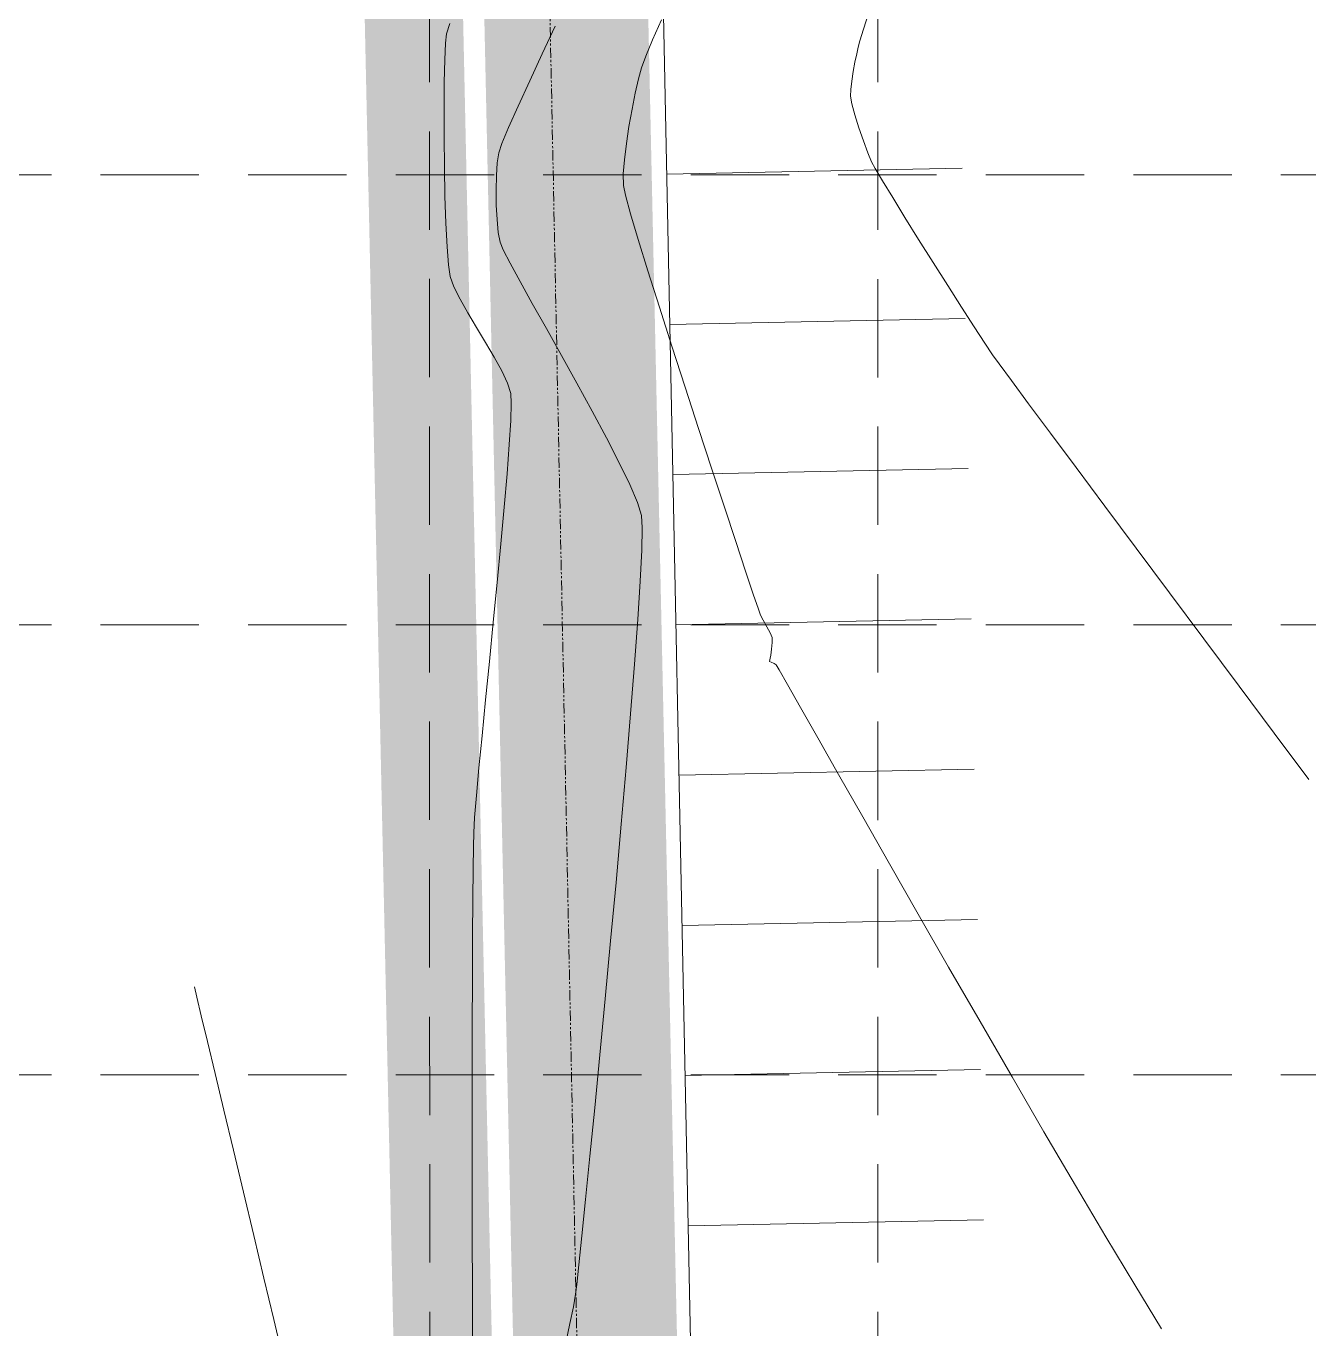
# Model space of a CAD drawing. Extents: x 2140663 to 2528301, y 336313 to 7007653.
# Drawn here: x 2527314.4 to 2527392.7, y 7006703 to 7006782.4 of the extents above; entities that cross this region are included whole.
import ezdxf

# ---------------------------------------------------------------- set-up
doc = ezdxf.new("R2010")
doc.units = 0
doc.header["$MEASUREMENT"] = 0
doc.linetypes.add('HIDDEN', pattern=[0.375, 0.25, -0.125])
doc.linetypes.add('PHANTOM2', pattern=[1.25, 0.625, -0.125, 0.125, -0.125, 0.125, -0.125])
for name, color, linetype in [('1 EXISTING CONTOURS', 43, 'Continuous'), ('1 SILT FENCE', 200, 'Continuous'), ('GRID', 254, 'HIDDEN'), ('LIMITS OF DISTURBANCE', 1, 'HIDDEN'), ('xdrc002ar$0$xdrc002ar$0$C-PKNG-FACE-N', 1, 'Continuous'), ('xdrc002ar$0$xdrc002ar$0$C-PKNG-STRP-N', 6, 'Continuous'), ('xdrc002pt$0$v-prop-line', 3, 'PHANTOM2')]:
    doc.layers.add(name, color=color, linetype=linetype)

msp = doc.modelspace()

# ---------------------------------------------------------------- linework, layer by layer
at = {"layer": '1 EXISTING CONTOURS', "color": 43, "lineweight": 0, "extrusion": (0.9142723700171027, -0.4051000289105272, 0), "elevation": -527758.7642429136}
msp.add_lwpolyline([(7429938.777622695, 601), (7429937.451384982, 601)], dxfattribs=at)
at = {"layer": '1 EXISTING CONTOURS', "color": 43, "lineweight": 0}
for points, elevation in [([(2527365.782769019, 7006783.212113236), (2527365.481914156, 7006782.249396254)], 602), ([(2527339.988122669, 7006781.399391362), (2527339.943479921, 7006780.385922548)], 599), ([(2527365.263985374, 7006781.541396988), (2527365.157624621, 7006781.15876055)], 602), ([(2527339.943479921, 7006780.385922548), (2527339.914016781, 7006779.029815211)], 599), ([(2527352.198652538, 7006780.605787971), (2527351.946276559, 7006779.90634665)], 601), ([(2527364.857628125, 7006779.666126747), (2527364.764409859, 7006779.093454322)], 602), ([(2527364.705166781, 7006778.578096584), (2527364.698249834, 7006778.176980691)], 602), ([(2527364.698249834, 7006778.176980691), (2527364.783431146, 7006777.712752481)], 602), ([(2527351.179062334, 7006776.330598375), (2527351.018348617, 7006775.284766113)], 601), ([(2527365.209913322, 7006776.244410983), (2527365.482687705, 7006775.437210148)], 602), ([(2527365.482687705, 7006775.437210148), (2527365.74946663, 7006774.712597556)], 602), ([(2527343.147533697, 7006774.113736783), (2527343.0951064, 7006773.331061228)], 600), ([(2527343.232725914, 7006774.721961852), (2527343.147533697, 7006774.113736783)], 600), ([(2527365.975986856, 7006774.169029435), (2527366.204283535, 7006773.751592861)], 602), ([(2527343.0951064, 7006773.331061228), (2527343.075199212, 7006772.444095434)], 600), ([(2527366.204283535, 7006773.751592861), (2527366.648244101, 7006773.002415914)], 602), ([(2527343.075199212, 7006772.444095434), (2527343.087567322, 7006771.522999643)], 600), ([(2527366.648244101, 7006773.002415914), (2527367.265515828, 7006771.988553335)], 602), ([(2527339.955946541, 7006772.067455), (2527340.008371118, 7006770.414495834)], 599), ([(2527343.087567322, 7006771.522999643), (2527343.131965919, 7006770.637934099)], 600), ([(2527351.277810347, 7006771.001522647), (2527351.744773368, 7006769.433389565)], 601), ([(2527343.131965919, 7006770.637934099), (2527343.208150193, 7006769.859059047)], 600), ([(2527343.508827137, 7006768.795127341), (2527343.9279114, 7006767.979213097)], 600), ([(2527340.166346019, 7006767.874693604), (2527340.272694965, 7006767.176695982)], 599), ([(2527369.733670723, 7006768.029399242), (2527370.620659842, 7006766.627341568)], 602), ([(2527340.272694965, 7006767.176695982), (2527340.500191929, 7006766.542548448)], 599), ([(2527370.620659842, 7006766.627341568), (2527371.469196496, 7006765.295871978)], 602), ([(2527353.033788534, 7006765.306794194), (2527353.79907565, 7006762.91479206)], 601), ([(2527341.345540472, 7006764.947201673), (2527341.879133984, 7006764.054927246)], 599), ([(2527342.430501613, 7006763.145535334), (2527342.957514324, 7006762.253488344)], 599), ([(2527353.79907565, 7006762.91479206), (2527354.6070391, 7006760.41462706)], 601), ([(2527372.881501509, 7006763.112916018), (2527373.360564417, 7006762.395539134)], 602), ([(2527347.059659266, 7006762.35786983), (2527348.004970488, 7006760.659957993)], 600), ([(2527348.004970488, 7006760.659957993), (2527348.934640032, 7006758.963753966)], 600), ([(2527354.6070391, 7006760.41462706), (2527355.429296371, 7006757.889529274)], 601), ([(2527344.002473922, 7006759.434317529), (2527343.96843889, 7006758.378039803)], 599), ([(2527348.934640032, 7006758.963753966), (2527349.808372209, 7006757.328626864)], 600), ([(2527376.888209555, 7006757.608095351), (2527378.449029624, 7006755.512052599)], 602), ([(2527343.878106656, 7006756.92505504), (2527343.740556347, 7006755.143210488)], 599), ([(2527351.226841706, 7006754.479079871), (2527351.690987645, 7006753.383398204)], 600), ([(2527351.690987645, 7006753.383398204), (2527351.938013459, 7006752.586269901)], 600), ([(2527358.293613358, 7006749.204411784), (2527358.761602007, 7006747.803101209)], 601), ([(2527351.718184064, 7006746.25544179), (2527351.520105689, 7006743.530368297)], 600), ([(2527359.358548497, 7006746.199272876), (2527359.582133719, 7006745.807687181)], 601), ([(2527342.899756976, 7006746.084179389), (2527342.662303248, 7006743.675744639)], 599), ([(2527359.904894297, 7006745.14649883), (2527359.91107032, 7006744.845109201)], 601), ([(2527386.250727308, 7006745.061005612), (2527388.397886457, 7006742.186500077)], 602), ([(2527359.770600106, 7006743.789970963), (2527359.753142968, 7006743.688360449)], 601), ([(2527359.825154678, 7006744.069025814), (2527359.799389489, 7006743.898021143)], 601), ([(2527359.753142968, 7006743.688360449), (2527359.84887079, 7006743.641292539)], 601), ([(2527360.029340369, 7006743.564054825), (2527360.165999088, 7006743.487408079)], 601), ([(2527360.347737147, 7006743.172558002), (2527360.850982766, 7006742.286288555)], 601), ([(2527360.850982766, 7006742.286288555), (2527361.643598432, 7006740.88769335)], 601), ([(2527388.397886457, 7006742.186500077), (2527390.546591647, 7006739.309287108)], 602), ([(2527351.280384907, 7006740.491800589), (2527351.006824721, 7006737.211464849)], 600), ([(2527342.218245035, 7006739.161393507), (2527342.029798811, 7006737.191171626)], 599), ([(2527362.693446632, 7006739.035865998), (2527363.968389855, 7006736.789900105)], 601), ([(2527341.875846681, 7006735.502715198), (2527341.765467775, 7006734.163871476)], 599), ([(2527341.765467775, 7006734.163871476), (2527341.707741222, 7006733.242487708)], 599), ([(2527341.686614059, 7006732.405872651), (2527341.668069251, 7006731.030008709)], 599), ([(2527341.668069251, 7006731.030008709), (2527341.652160246, 7006729.181567093)], 599), ([(2527341.652160246, 7006729.181567093), (2527341.638940492, 7006726.927219019)], 599), ([(2527368.822414516, 7006728.278107283), (2527370.676362691, 7006725.046523325)], 601), ([(2527341.638940492, 7006726.927219019), (2527341.628463436, 7006724.333635702)], 599), ([(2527350.061137756, 7006726.637111287), (2527349.730249973, 7006723.106965269)], 600), ([(2527370.676362691, 7006725.046523325), (2527372.594718322, 7006721.716268874)], 601), ([(2527349.730249973, 7006723.106965269), (2527349.404537796, 7006719.693682143)], 600), ([(2527372.594718322, 7006721.716268874), (2527374.545343895, 7006718.346437539)], 601), ([(2527341.615951206, 7006718.395448195), (2527341.614022926, 7006715.184186431)], 599), ([(2527341.614022926, 7006715.184186431), (2527341.615051134, 7006711.900374283)], 599), ([(2527327.660238565, 7006711.307281261), (2527327.045543915, 7006713.882646219)], 599), ([(2527341.619089277, 7006708.610682962), (2527341.626190802, 7006705.381783682)], 599), ([(2527348.30950519, 7006708.643702253), (2527348.126716075, 7006706.890626359)], 600), ([(2527348.126716075, 7006706.890626359), (2527347.995920578, 7006705.684770464)], 600), ([(2527329.513751777, 7006703.551575808), (2527328.912656242, 7006706.064601236)], 599), ([(2527341.626190802, 7006705.381783682), (2527341.636409156, 7006702.280347658)], 599)]:
    msp.add_lwpolyline(points, dxfattribs=dict(at, elevation=elevation))
at = {"layer": '1 EXISTING CONTOURS', "color": 43, "lineweight": 0, "extrusion": (0.9947279992673214, -0.1025485615385818, 0), "elevation": 1795480.496330684}
msp.add_lwpolyline([(7229017.302483463, 599.0000000000003), (7229016.723020969, 599.0000000000003)], dxfattribs=at)
at = {"layer": '1 EXISTING CONTOURS', "color": 43, "lineweight": 0, "extrusion": (0.9473423081123348, -0.3202226588803392, 0), "elevation": 150525.7995415241}
msp.add_lwpolyline([(7447133.226065041, 599), (7447132.559313115, 599)], dxfattribs=at)
at = {"layer": '1 EXISTING CONTOURS', "color": 43, "lineweight": 0, "extrusion": (0.9064145774871183, -0.4223891732973857, 0), "elevation": -668765.1750608413}
msp.add_lwpolyline([(7418573.625181495, 600), (7418571.763910083, 600)], dxfattribs=at)
at = {"layer": '1 EXISTING CONTOURS', "color": 43, "lineweight": 0, "extrusion": (0.9557475654354891, -0.2941880200894242, 0), "elevation": 354212.00915754}
msp.add_lwpolyline([(7440235.723563748, 602), (7440234.982783137, 602)], dxfattribs=at)
at = {"layer": '1 EXISTING CONTOURS', "color": 43, "lineweight": 0, "extrusion": (0.922528902870114, -0.3859280028311805, 0), "elevation": -372557.3944787038}
msp.add_lwpolyline([(7439334.703624218, 601), (7439333.611386135, 601)], dxfattribs=at)
at = {"layer": '1 EXISTING CONTOURS', "color": 43, "lineweight": 0, "extrusion": (0.9784592530039763, -0.2064400402317844, 0), "elevation": 1026443.639887827}
msp.add_lwpolyline([(7377599.223383619, 602), (7377598.811456881, 602)], dxfattribs=at)
at = {"layer": '1 EXISTING CONTOURS', "color": 43, "lineweight": 0, "extrusion": (0.9071507853898716, -0.4208057183149242, 0), "elevation": -655809.6011370164}
msp.add_lwpolyline([(7419728.272835512, 600.0000000000007), (7419726.444745196, 600.0000000000007)], dxfattribs=at)
at = {"layer": '1 EXISTING CONTOURS', "color": 43, "lineweight": 0, "extrusion": (0.9795418347374334, -0.2012406370473493, 0), "elevation": 1065610.797323049}
msp.add_lwpolyline([(7372043.434306713, 602.0000000000007), (7372042.906998634, 602.0000000000007)], dxfattribs=at)
at = {"layer": '1 EXISTING CONTOURS', "color": 43, "lineweight": 0, "extrusion": (0.9665019635615714, -0.2566592184816805, 0), "elevation": 644335.9638513799}
msp.add_lwpolyline([(7420734.713087298, 601), (7420734.005146253, 601)], dxfattribs=at)
at = {"layer": '1 EXISTING CONTOURS', "color": 43, "lineweight": 0, "extrusion": (0.9824366728634909, -0.1865963124311791, 0), "elevation": 1175536.674123267}
msp.add_lwpolyline([(7355314.848583406, 602), (7355314.265278683, 602)], dxfattribs=at)
at = {"layer": '1 EXISTING CONTOURS', "color": 43, "lineweight": 0, "extrusion": (0.999962554050783, -0.008653929525643844, 0), "elevation": 2466609.103448928}
msp.add_lwpolyline([(7028388.075826733, 599), (7028386.471443512, 599)], dxfattribs=at)
at = {"layer": '1 EXISTING CONTOURS', "color": 43, "lineweight": 0, "extrusion": (0.9091665845639645, -0.4164326134109763, 0), "elevation": -620073.6008764678}
msp.add_lwpolyline([(7422798.358927093, 600), (7422796.674614842, 600)], dxfattribs=at)
at = {"layer": '1 EXISTING CONTOURS', "color": 43, "lineweight": 0, "extrusion": (0.9747021286991084, -0.2235078529032636, 0), "elevation": 897344.9652013208}
msp.add_lwpolyline([(7394405.589557155, 601.0000000000007), (7394404.70358594, 601.0000000000007)], dxfattribs=at)
at = {"layer": '1 EXISTING CONTOURS', "color": 43, "lineweight": 0, "extrusion": (0.9934574179763124, -0.1142031464883462, 0), "elevation": 1710633.053913684}
msp.add_lwpolyline([(7249569.674932922, 602.0000000000007), (7249569.156181208, 602.0000000000007)], dxfattribs=at)
at = {"layer": '1 EXISTING CONTOURS', "color": 43, "lineweight": 0, "extrusion": (0.97995422998908, -0.1992227575517154, 0), "elevation": 1080779.152169085}
msp.add_lwpolyline([(7369828.039460805, 601.0000000000007), (7369827.035737517, 601.0000000000007)], dxfattribs=at)
at = {"layer": '1 EXISTING CONTOURS', "color": 43, "lineweight": 0, "extrusion": (0.9999992906950467, 0.001191053904608316, 0), "elevation": 2535683.557089207}
msp.add_lwpolyline([(7003762.257493806, 599.0000000000007), (7003760.49937633, 599.0000000000007)], dxfattribs=at)
at = {"layer": '1 EXISTING CONTOURS', "color": 43, "lineweight": 0, "extrusion": (0.913255667522307, -0.4073868993210084, 0), "elevation": -546357.7732817223}
msp.add_lwpolyline([(7428586.334340586, 600), (7428584.90430939, 600)], dxfattribs=at)
at = {"layer": '1 EXISTING CONTOURS', "color": 43, "lineweight": 0, "extrusion": (0.9842582280907954, -0.1767363585558097, 0), "elevation": 1249214.05938208}
msp.add_lwpolyline([(7343153.161026475, 601), (7343152.099962492, 601)], dxfattribs=at)
at = {"layer": '1 EXISTING CONTOURS', "color": 43, "lineweight": 0, "extrusion": (0.9657216661656958, 0.2595797825296732, 0), "elevation": 4259548.764573678}
msp.add_lwpolyline([(6110544.246355778, 602), (6110543.545316679, 602)], dxfattribs=at)
at = {"layer": '1 EXISTING CONTOURS', "color": 43, "lineweight": 0, "extrusion": (0.9554323371123195, 0.2952101780089755, 0), "elevation": 4483198.11162548}
msp.add_lwpolyline([(5948397.497554298, 602.0000000000003), (5948396.669308462, 602.0000000000003)], dxfattribs=at)
at = {"layer": '1 EXISTING CONTOURS', "color": 43, "lineweight": 0, "extrusion": (0.9999483582583719, 0.01016271697858116, 0), "elevation": 2598417.264032288}
msp.add_lwpolyline([(6980729.185142173, 599), (6980727.367561716, 599)], dxfattribs=at)
at = {"layer": '1 EXISTING CONTOURS', "color": 43, "lineweight": 0, "extrusion": (0.9219129356584799, -0.3873971335278099, 0), "elevation": -384414.0635107555}
msp.add_lwpolyline([(7438723.433811333, 600.0000000000007), (7438722.368261044, 600.0000000000007)], dxfattribs=at)
at = {"layer": '1 EXISTING CONTOURS', "color": 43, "lineweight": 0, "extrusion": (0.9459924396388367, -0.3241886860242996, 0), "elevation": 119330.5001500007}
msp.add_lwpolyline([(7447692.587374023, 600), (7447691.994978246, 600)], dxfattribs=at)
at = {"layer": '1 EXISTING CONTOURS', "color": 43, "lineweight": 0, "extrusion": (0.9927625245621141, -0.1200940041178491, 0), "elevation": 1667587.677528859}
msp.add_lwpolyline([(7259583.624348642, 601.0000000000007), (7259582.629128969, 601.0000000000007)], dxfattribs=at)
at = {"layer": '1 EXISTING CONTOURS', "color": 43, "lineweight": 0, "extrusion": (0.9973152119614126, -0.07322819122689767, 0), "elevation": 2007472.089280145}
msp.add_lwpolyline([(7173035.927845226, 601.0000000000003), (7173035.054586156, 601.0000000000003)], dxfattribs=at)
at = {"layer": '1 EXISTING CONTOURS', "color": 43, "lineweight": 0, "extrusion": (0.9230567197173251, 0.3846638690918235, 0), "elevation": 5028155.009031113}
msp.add_lwpolyline([(5495464.194208613, 602), (5495463.60533026, 602)], dxfattribs=at)
at = {"layer": '1 EXISTING CONTOURS', "color": 43, "lineweight": 0, "extrusion": (0.999804523434439, 0.01977156847684082, 0), "elevation": 2665380.793945251}
msp.add_lwpolyline([(6955434.715495066, 599.0000000000007), (6955432.932712334, 599.0000000000007)], dxfattribs=at)
at = {"layer": '1 EXISTING CONTOURS', "color": 43, "lineweight": 0, "extrusion": (0.999962630210359, 0.00864512479844959, 0), "elevation": 2587830.819013272}
msp.add_lwpolyline([(6984662.320808763, 601), (6984661.626257264, 601)], dxfattribs=at)
at = {"layer": '1 EXISTING CONTOURS', "color": 43, "lineweight": 0, "extrusion": (0.9787862187404428, 0.2048842063307617, 0), "elevation": 3909313.242975604}
msp.add_lwpolyline([(6340318.316097486, 601.0000000000007), (6340317.700297371, 601.0000000000007)], dxfattribs=at)
at = {"layer": '1 EXISTING CONTOURS', "color": 43, "lineweight": 0, "extrusion": (0.9640263116012594, 0.2658068293713913, 0), "elevation": 4298880.714514384}
msp.add_lwpolyline([(6082925.544077042, 601.0000000000003), (6082924.374970037, 601.0000000000003)], dxfattribs=at)
at = {"layer": '1 EXISTING CONTOURS', "color": 43, "lineweight": 0, "extrusion": (0.8508121935077032, 0.5254698957871998, 0), "elevation": 5832162.633602879}
msp.add_lwpolyline([(4633391.631362812, 602), (4633390.207436972, 602)], dxfattribs=at)
at = {"layer": '1 EXISTING CONTOURS', "color": 43, "lineweight": 0, "extrusion": (0.9988024756687301, 0.04892458071374513, 0), "elevation": 2867116.761904386}
msp.add_lwpolyline([(6874730.586210224, 599), (6874729.155435463, 599)], dxfattribs=at)
at = {"layer": '1 EXISTING CONTOURS', "color": 43, "lineweight": 0, "extrusion": (0.8485541329919845, 0.529108574285299, 0), "elevation": 5851951.069849949}
msp.add_lwpolyline([(4608372.215354202, 602.0000000000007), (4608370.63375845, 602.0000000000007)], dxfattribs=at)
at = {"layer": '1 EXISTING CONTOURS', "color": 43, "lineweight": 0, "extrusion": (0.9843903708882944, 0.1759988571053982, 0), "elevation": 3721075.805227926}
msp.add_lwpolyline([(6452587.264140533, 600.0000000000007), (6452586.652061895, 600.0000000000007)], dxfattribs=at)
at = {"layer": '1 EXISTING CONTOURS', "color": 43, "lineweight": 0, "extrusion": (0.9225801461395547, 0.3858054871941533, 0), "elevation": 5034926.792379492}
msp.add_lwpolyline([(5489243.285371782, 600.0000000000007), (5489242.785244619, 600.0000000000007)], dxfattribs=at)
at = {"layer": '1 EXISTING CONTOURS', "color": 43, "lineweight": 0, "extrusion": (0.9554751035512896, 0.2950717310988168, 0), "elevation": 4482321.256168402}
msp.add_lwpolyline([(5949043.695502014, 601), (5949041.679765371, 601)], dxfattribs=at)
at = {"layer": '1 EXISTING CONTOURS', "color": 43, "lineweight": 0, "extrusion": (0.8467520176057732, 0.5319878012516379, 0), "elevation": 5867570.539061824}
msp.add_lwpolyline([(4588466.758203539, 602), (4588465.09822401, 602)], dxfattribs=at)
at = {"layer": '1 EXISTING CONTOURS', "color": 43, "lineweight": 0, "extrusion": (0.9968780635142978, 0.07895648474941118, 0), "elevation": 3072679.731709834}
msp.add_lwpolyline([(6785344.409337458, 599.0000000000007), (6785343.295118079, 599.0000000000007)], dxfattribs=at)
at = {"layer": '1 EXISTING CONTOURS', "color": 43, "lineweight": 0, "extrusion": (0.8782632797540794, 0.4781773849060699, 0), "elevation": 5570151.35613773}
msp.add_lwpolyline([(4945268.315692649, 600), (4945267.050636935, 600)], dxfattribs=at)
at = {"layer": '1 EXISTING CONTOURS', "color": 43, "lineweight": 0, "extrusion": (0.8735429826283843, 0.4867470159135097, 0), "elevation": 5618266.945619058}
msp.add_lwpolyline([(4890534.619053693, 600), (4890533.077262803, 600)], dxfattribs=at)
at = {"layer": '1 EXISTING CONTOURS', "color": 43, "lineweight": 0, "extrusion": (0.9536698537159093, 0.3008551314394959, 0), "elevation": 4518281.69536284}
msp.add_lwpolyline([(5921776.023494453, 601.0000000000007), (5921773.71597767, 601.0000000000007)], dxfattribs=at)
at = {"layer": '1 EXISTING CONTOURS', "color": 43, "lineweight": 0, "extrusion": (0.8971060932049087, 0.4418151848167123, 0), "elevation": 5362988.417289322}
msp.add_lwpolyline([(5169195.548797445, 599), (5169194.707590097, 599)], dxfattribs=at)
at = {"layer": '1 EXISTING CONTOURS', "color": 43, "lineweight": 0, "extrusion": (0.871221196473961, 0.4908906464931677, 0), "elevation": 5641428.725717381}
msp.add_lwpolyline([(4863794.878652646, 599.0000000000007), (4863793.913691579, 599.0000000000007)], dxfattribs=at)
at = {"layer": '1 EXISTING CONTOURS', "color": 43, "lineweight": 0, "extrusion": (0.8718453691555266, 0.4897812290013406, 0), "elevation": 5635236.509863784}
msp.add_lwpolyline([(4870969.793576579, 600), (4870968.046454689, 600)], dxfattribs=at)
at = {"layer": '1 EXISTING CONTOURS', "color": 43, "lineweight": 0, "extrusion": (0.841091487433446, 0.5408928819710918, 0), "elevation": 5915660.102502557}
msp.add_lwpolyline([(4526293.407016806, 602), (4526291.987638792, 602)], dxfattribs=at)
at = {"layer": '1 EXISTING CONTOURS', "color": 43, "lineweight": 0, "extrusion": (0.8551057009664544, 0.5184537010907229, 0), "elevation": 5793827.206085213}
msp.add_lwpolyline([(4681214.137536522, 599), (4681213.074051727, 599)], dxfattribs=at)
at = {"layer": '1 EXISTING CONTOURS', "color": 43, "lineweight": 0, "extrusion": (0.8720258114666637, 0.4894598902217696, 0), "elevation": 5633441.005050253}
msp.add_lwpolyline([(4873044.49746796, 600), (4873042.616502376, 600)], dxfattribs=at)
at = {"layer": '1 EXISTING CONTOURS', "color": 43, "lineweight": 0, "extrusion": (0.8378084723969889, 0.5459642511921674, 0), "elevation": 5942896.58925245}
msp.add_lwpolyline([(4490471.437962314, 602), (4490470.257347377, 602)], dxfattribs=at)
at = {"layer": '1 EXISTING CONTOURS', "color": 43, "lineweight": 0, "extrusion": (0.8769214318146688, 0.4806337508166813, 0), "elevation": 5583967.627965029}
msp.add_lwpolyline([(4929653.662443742, 599.0000000000003), (4929652.704273907, 599.0000000000003)], dxfattribs=at)
at = {"layer": '1 EXISTING CONTOURS', "color": 43, "lineweight": 0, "extrusion": (0.8132267605578095, 0.5819469356501941, 0), "elevation": 6132891.555644915}
msp.add_lwpolyline([(4227289.50249817, 602), (4227288.819586827, 602)], dxfattribs=at)
at = {"layer": '1 EXISTING CONTOURS', "color": 43, "lineweight": 0, "extrusion": (0.9061540560245706, 0.4229477825337538, 0), "elevation": 5253656.691703343}
msp.add_lwpolyline([(5280270.979849145, 599), (5280270.14779424, 599)], dxfattribs=at)
at = {"layer": '1 EXISTING CONTOURS', "color": 43, "lineweight": 0, "extrusion": (0.8062872131276135, 0.5915242429071751, 0), "elevation": 6182458.636597436}
msp.add_lwpolyline([(4154459.628431399, 602.0000000000003), (4154458.367063777, 602.0000000000003)], dxfattribs=at)
at = {"layer": '1 EXISTING CONTOURS', "color": 43, "lineweight": 0, "extrusion": (0.9530609218772876, 0.3027785976425922, 0), "elevation": 4530209.74973152}
msp.add_lwpolyline([(5912644.170876839, 599.0000000000007), (5912643.506451541, 599.0000000000007)], dxfattribs=at)
at = {"layer": '1 EXISTING CONTOURS', "color": 43, "lineweight": 0, "extrusion": (0.8039025742497953, 0.594761003357275, 0), "elevation": 6199110.967411811}
msp.add_lwpolyline([(4129569.266959814, 602), (4129567.491007861, 602)], dxfattribs=at)
at = {"layer": '1 EXISTING CONTOURS', "color": 43, "lineweight": 0, "extrusion": (0.9986002389766243, 0.05289199103672352, 0), "elevation": 2894407.782042998}
msp.add_lwpolyline([(6863275.981788508, 599), (6863275.389235634, 599)], dxfattribs=at)
at = {"layer": '1 EXISTING CONTOURS', "color": 43, "lineweight": 0, "extrusion": (0.802728030959864, 0.596345292855825, 0), "elevation": 6207243.190735327}
msp.add_lwpolyline([(4117333.65421656, 602), (4117331.427603058, 602)], dxfattribs=at)
at = {"layer": '1 EXISTING CONTOURS', "color": 43, "lineweight": 0, "extrusion": (0.9980730224191483, -0.06205031763904521, 0), "elevation": 2087702.250295197}
msp.add_lwpolyline([(7150079.007755637, 599), (7150077.551965598, 599)], dxfattribs=at)
at = {"layer": '1 EXISTING CONTOURS', "color": 43, "lineweight": 0, "extrusion": (0.8896410131726123, 0.4566605606806966, 0), "elevation": 5448143.774406186}
msp.add_lwpolyline([(5079357.708366727, 600.0000000000003), (5079356.005791142, 600.0000000000003)], dxfattribs=at)
at = {"layer": '1 EXISTING CONTOURS', "color": 43, "lineweight": 0, "extrusion": (0.9503000515519038, 0.311335529646793, 0), "elevation": 4583198.673393768}
msp.add_lwpolyline([(5871666.842445696, 601), (5871664.246633462, 601)], dxfattribs=at)
at = {"layer": '1 EXISTING CONTOURS', "color": 43, "lineweight": 0, "extrusion": (0.9014612072782063, 0.4328598985497718, 0), "elevation": 5311252.121142453}
msp.add_lwpolyline([(5222329.836943197, 600), (5222328.356162978, 600)], dxfattribs=at)
at = {"layer": '1 EXISTING CONTOURS', "color": 43, "lineweight": 0, "extrusion": (0.9963222397263969, -0.08568543999172921, 0), "elevation": 1917671.878789287}
msp.add_lwpolyline([(7197542.537917838, 599), (7197540.487519877, 599)], dxfattribs=at)
at = {"layer": '1 EXISTING CONTOURS', "color": 43, "lineweight": 0, "extrusion": (0.9498281518991191, 0.3127722523816716, 0), "elevation": 4592072.779676413}
msp.add_lwpolyline([(5864726.651016826, 601.0000000000007), (5864724.202918056, 601.0000000000007)], dxfattribs=at)
at = {"layer": '1 EXISTING CONTOURS', "color": 43, "lineweight": 0, "extrusion": (0.8016413312046653, 0.5978052994950884, 0), "elevation": 6214726.601709559}
msp.add_lwpolyline([(4106024.585447887, 602.0000000000007), (4106021.649315107, 602.0000000000007)], dxfattribs=at)
at = {"layer": '1 EXISTING CONTOURS', "color": 43, "lineweight": 0, "extrusion": (0.9958337923451521, -0.09118693998305041, 0), "elevation": 1877889.752322738}
msp.add_lwpolyline([(7208022.237917162, 599), (7208019.992540075, 599)], dxfattribs=at)
at = {"layer": '1 EXISTING CONTOURS', "color": 43, "lineweight": 0, "extrusion": (0.9981011857714173, 0.06159564076857339, 0), "elevation": 2954138.381451078}
msp.add_lwpolyline([(6837774.202693302, 600.0000000000007), (6837773.447424405, 600.0000000000007)], dxfattribs=at)
at = {"layer": '1 EXISTING CONTOURS', "color": 43, "lineweight": 0, "extrusion": (0.9494033107366364, 0.3140594745622458, 0), "elevation": 4600018.302390032}
msp.add_lwpolyline([(5858494.175794203, 601), (5858491.963335423, 601)], dxfattribs=at)
at = {"layer": '1 EXISTING CONTOURS', "color": 43, "lineweight": 0, "extrusion": (0.801384875951518, 0.5981490454695806, 0), "elevation": 6216486.984971911}
msp.add_lwpolyline([(4103355.953888921, 602.0000000000007), (4103352.758903507, 602.0000000000007)], dxfattribs=at)
at = {"layer": '1 EXISTING CONTOURS', "color": 43, "lineweight": 0, "extrusion": (0.9998109986063362, -0.01944137510056834, 0), "elevation": 2390653.420876408}
msp.add_lwpolyline([(7054562.74451624, 600.0000000000007), (7054561.390026503, 600.0000000000007)], dxfattribs=at)
at = {"layer": '1 EXISTING CONTOURS', "color": 43, "lineweight": 0, "extrusion": (0.9489849453639518, 0.3153213812486833, 0), "elevation": 4607802.809378041}
msp.add_lwpolyline([(5852371.291765148, 601.0000000000007), (5852369.402875151, 601.0000000000007)], dxfattribs=at)
at = {"layer": '1 EXISTING CONTOURS', "color": 43, "lineweight": 0, "extrusion": (0.995501829336319, -0.09474232310874943, 0), "elevation": 1852139.084027541}
msp.add_lwpolyline([(7214679.684376423, 599.0000000000007), (7214677.312366298, 599.0000000000007)], dxfattribs=at)
at = {"layer": '1 EXISTING CONTOURS', "color": 43, "lineweight": 0, "extrusion": (0.9988243130741248, -0.04847671205850165, 0), "elevation": 2184716.358149707}
msp.add_lwpolyline([(7121030.446419525, 600), (7121028.561296704, 600)], dxfattribs=at)
at = {"layer": '1 EXISTING CONTOURS', "color": 43, "lineweight": 0, "extrusion": (0.8012349916003823, 0.5983498042409101, 0), "elevation": 6217514.836584528}
msp.add_lwpolyline([(4101795.162508413, 602), (4101791.772609599, 602)], dxfattribs=at)
at = {"layer": '1 EXISTING CONTOURS', "color": 43, "lineweight": 0, "extrusion": (0.9979885407849871, -0.06339457754297452, 0), "elevation": 2078078.334466394}
msp.add_lwpolyline([(7152875.21016491, 600), (7152872.865595815, 600)], dxfattribs=at)
at = {"layer": '1 EXISTING CONTOURS', "color": 43, "lineweight": 0, "extrusion": (0.995288552734053, -0.09695719053558645, 0), "elevation": 1836081.041843551}
msp.add_lwpolyline([(7218780.666839655, 599.0000000000003), (7218778.236578397, 599.0000000000003)], dxfattribs=at)
at = {"layer": '1 EXISTING CONTOURS', "color": 43, "lineweight": 0, "extrusion": (0.9477487640557455, 0.3190176801226023, 0), "elevation": 4630577.571983252}
msp.add_lwpolyline([(5834364.441475676, 601.0000000000007), (5834363.463513015, 601.0000000000007)], dxfattribs=at)
at = {"layer": '1 EXISTING CONTOURS', "color": 43, "lineweight": 0, "extrusion": (0.8011658937651033, 0.5984423202511361, 0), "elevation": 6217988.436169964}
msp.add_lwpolyline([(4101073.798001338, 602), (4101070.277128714, 602)], dxfattribs=at)
at = {"layer": '1 EXISTING CONTOURS', "color": 43, "lineweight": 0, "extrusion": (0.9451373312048624, 0.326673269740501, 0), "elevation": 4677618.322113475}
msp.add_lwpolyline([(5796717.390658109, 601), (5796717.000042752, 601)], dxfattribs=at)
at = {"layer": '1 EXISTING CONTOURS', "color": 43, "lineweight": 0, "extrusion": (0.8903812208493673, 0.4552156429196943, 0), "elevation": 5439893.787066616}
msp.add_lwpolyline([(5088182.065471956, 601.0000000000003), (5088181.719799489, 601.0000000000003)], dxfattribs=at)
at = {"layer": '1 EXISTING CONTOURS', "color": 43, "lineweight": 0, "extrusion": (0.8772634787077742, 0.4800091550434581, 0), "elevation": 5580462.393720269}
msp.add_lwpolyline([(4933606.464161775, 601), (4933606.028669703, 601)], dxfattribs=at)
at = {"layer": '1 EXISTING CONTOURS', "color": 43, "lineweight": 0, "extrusion": (0.9260995272765392, 0.3772792938635392, 0), "elevation": 4984086.674333148}
msp.add_lwpolyline([(5535423.109084522, 601.0000000000007), (5535422.807662211, 601.0000000000007)], dxfattribs=at)
at = {"layer": '1 EXISTING CONTOURS', "color": 43, "lineweight": 0, "extrusion": (0.9958090272363876, -0.09145699139223637, 0), "elevation": 1875952.011532431}
msp.add_lwpolyline([(7208524.501933611, 601.0000000000007), (7208524.090436517, 601.0000000000007)], dxfattribs=at)
at = {"layer": '1 EXISTING CONTOURS', "color": 43, "lineweight": 0, "extrusion": (0.9662883492280081, -0.2574622810164845, 0), "elevation": 638186.0619744419}
msp.add_lwpolyline([(7421234.813582452, 601.0000000000007), (7421234.701762642, 601.0000000000007)], dxfattribs=at)
at = {"layer": '1 EXISTING CONTOURS', "color": 43, "lineweight": 0, "extrusion": (0.9914253713611707, -0.1306741482519214, 0), "elevation": 1590088.339978131}
msp.add_lwpolyline([(7276924.802623822, 601.0000000000003), (7276924.433144812, 601.0000000000003)], dxfattribs=at)
at = {"layer": '1 EXISTING CONTOURS', "color": 43, "lineweight": 0, "extrusion": (0.9951558866842461, -0.0983095173301755, 0), "elevation": 1826270.339240598}
msp.add_lwpolyline([(7221264.052663885, 599.0000000000007), (7221261.711110087, 599.0000000000007)], dxfattribs=at)
at = {"layer": '1 EXISTING CONTOURS', "color": 43, "lineweight": 0, "extrusion": (0.9969024238217652, -0.07864831452923712, 0), "elevation": 1968454.287240881}
msp.add_lwpolyline([(7183811.545800846, 600.0000000000007), (7183808.497791697, 600.0000000000007)], dxfattribs=at)
at = {"layer": '1 EXISTING CONTOURS', "color": 43, "lineweight": 0, "extrusion": (-0.3934613750381454, -0.9193411479712479, 0), "elevation": -7436006.224079025}
msp.add_lwpolyline([(-433377.0828454327, 601), (-433376.8865422662, 601)], dxfattribs=at)
at = {"layer": '1 EXISTING CONTOURS', "color": 43, "lineweight": 0, "extrusion": (0.8660738995063537, 0.4999159935367724, 0), "elevation": 5691663.806388773}
msp.add_lwpolyline([(4804889.886569567, 601), (4804889.523032371, 601)], dxfattribs=at)
at = {"layer": '1 EXISTING CONTOURS', "color": 43, "lineweight": 0, "extrusion": (0.9952404730726571, -0.09744947797763795, 0), "elevation": 1832510.191299419}
msp.add_lwpolyline([(7219680.772106085, 599.0000000000003), (7219678.57752081, 599.0000000000003)], dxfattribs=at)
at = {"layer": '1 EXISTING CONTOURS', "color": 43, "lineweight": 0, "extrusion": (0.8699255777765866, 0.4931830178849148, 0), "elevation": 5654222.154587986}
msp.add_lwpolyline([(4848891.272381019, 601.0000000000007), (4848889.143661737, 601.0000000000007)], dxfattribs=at)
at = {"layer": '1 EXISTING CONTOURS', "color": 43, "lineweight": 0, "extrusion": (0.8013599247792003, 0.5981824729611146, 0), "elevation": 6216658.145727558}
msp.add_lwpolyline([(4103079.358539048, 602.0000000000007), (4103075.828383278, 602.0000000000007)], dxfattribs=at)
at = {"layer": '1 EXISTING CONTOURS', "color": 43, "lineweight": 0, "extrusion": (0.9958689159966957, -0.09080254485181684, 0), "elevation": 1880671.799502376}
msp.add_lwpolyline([(7207280.859262506, 599), (7207279.16380199, 599)], dxfattribs=at)
at = {"layer": '1 EXISTING CONTOURS', "color": 43, "lineweight": 0, "extrusion": (0.9962514511903474, -0.08650460104021514, 0), "elevation": 1911762.101145117}
msp.add_lwpolyline([(7199099.605565222, 600), (7199096.14220506, 600)], dxfattribs=at)
at = {"layer": '1 EXISTING CONTOURS', "color": 43, "lineweight": 0, "extrusion": (0.8692514593387309, 0.4943702058553761, 0), "elevation": 5660836.72700036}
msp.add_lwpolyline([(4841162.734498688, 601.0000000000003), (4841159.765264879, 601.0000000000003)], dxfattribs=at)
at = {"layer": '1 EXISTING CONTOURS', "color": 43, "lineweight": 0, "extrusion": (0.9960132442165015, -0.08920547822482577, 0), "elevation": 1892235.74122734}
msp.add_lwpolyline([(7204253.153221951, 600.0000000000007), (7204249.590324297, 600.0000000000007)], dxfattribs=at)
at = {"layer": '1 EXISTING CONTOURS', "color": 43, "lineweight": 0, "extrusion": (0.8687442617125222, 0.4952609491384969, 0), "elevation": 5665796.054683693}
msp.add_lwpolyline([(4835354.732520288, 601), (4835351.443909045, 601)], dxfattribs=at)
at = {"layer": '1 EXISTING CONTOURS', "color": 43, "lineweight": 0, "extrusion": (0.9996812916977894, -0.02524509911724695, 0), "elevation": 2349650.547761733}
msp.add_lwpolyline([(7068303.130347035, 599.0000000000007), (7068302.293465256, 599.0000000000007)], dxfattribs=at)
at = {"layer": '1 EXISTING CONTOURS', "color": 43, "lineweight": 0, "extrusion": (0.8681294007811451, 0.4963379327629211, 0), "elevation": 5671788.210342934}
msp.add_lwpolyline([(4828321.345602164, 601), (4828317.804862902, 601)], dxfattribs=at)
at = {"layer": '1 EXISTING CONTOURS', "color": 43, "lineweight": 0, "extrusion": (0.9958115727718447, -0.0914292706613422, 0), "elevation": 1876144.533172123}
msp.add_lwpolyline([(7208456.835600415, 600), (7208453.245279892, 600)], dxfattribs=at)
at = {"layer": '1 EXISTING CONTOURS', "color": 43, "lineweight": 0, "extrusion": (0.9999964091590533, -0.002679863615854045, 0), "elevation": 2508555.487573601}
msp.add_lwpolyline([(7013472.104478017, 599.0000000000007), (7013469.238320381, 599.0000000000007)], dxfattribs=at)
at = {"layer": '1 EXISTING CONTOURS', "color": 43, "lineweight": 0, "extrusion": (0.9726336862982746, 0.2323439525312202, 0), "elevation": 4086131.021734871}
msp.add_lwpolyline([(6227766.390480278, 599.0000000000003), (6227767.024978011, 599.0000000000003)], dxfattribs=at)
at = {"layer": '1 EXISTING CONTOURS', "color": 43, "lineweight": 0, "extrusion": (0.9727056091604488, 0.2320426639818643, 0), "elevation": 4084201.748696686}
msp.add_lwpolyline([(6229030.619842418, 599.0000000000007), (6229031.788096982, 599.0000000000007)], dxfattribs=at)
at = {"layer": '1 EXISTING CONTOURS', "color": 43, "lineweight": 0, "extrusion": (0.9727212696303398, 0.2319770066380284, 0), "elevation": 4083781.285034566}
msp.add_lwpolyline([(6229304.663132364, 599), (6229306.285855024, 599)], dxfattribs=at)
at = {"layer": '1 EXISTING CONTOURS', "color": 43, "lineweight": 0, "extrusion": (0.9999987633499986, -0.001572672398631174, 0), "elevation": 2516319.21788869}
msp.add_lwpolyline([(7010687.48303516, 599), (7010684.4109912, 599)], dxfattribs=at)
at = {"layer": '1 EXISTING CONTOURS', "color": 43, "lineweight": 0, "extrusion": (0.9727209449032714, 0.2319783682727488, 0), "elevation": 4083790.004937488}
msp.add_lwpolyline([(6229296.94866447, 599.0000000000007), (6229298.946566453, 599.0000000000007)], dxfattribs=at)
at = {"layer": '1 EXISTING CONTOURS', "color": 43, "lineweight": 0, "extrusion": (0.9953302718009868, -0.09652797540907039, 0), "elevation": 1839202.903464668}
msp.add_lwpolyline([(7217960.138317329, 600.0000000000007), (7217956.898494186, 600.0000000000007)], dxfattribs=at)
at = {"layer": '1 EXISTING CONTOURS', "color": 43, "lineweight": 0, "extrusion": (0.972712445469623, 0.2320140048111447, 0), "elevation": 4084018.21929327}
msp.add_lwpolyline([(6229145.036584908, 599.0000000000007), (6229147.330377439, 599.0000000000007)], dxfattribs=at)
at = {"layer": '1 EXISTING CONTOURS', "color": 43, "lineweight": 0, "extrusion": (0.8641818985173765, 0.50317953682051, 0), "elevation": 5709748.625051989}
msp.add_lwpolyline([(4783356.00990284, 601.0000000000007), (4783352.13304009, 601.0000000000007)], dxfattribs=at)
at = {"layer": '1 EXISTING CONTOURS', "color": 43, "lineweight": 0, "extrusion": (0.9726978534555268, 0.232075172913887, 0), "elevation": 4084409.92805392}
msp.add_lwpolyline([(6228885.692322472, 599), (6228888.202716785, 599)], dxfattribs=at)
at = {"layer": '1 EXISTING CONTOURS', "color": 43, "lineweight": 0, "extrusion": (0.9951851808136418, -0.0980125292445774, 0), "elevation": 1828434.360081226}
msp.add_lwpolyline([(7220692.272871557, 600), (7220689.294150765, 600)], dxfattribs=at)
at = {"layer": '1 EXISTING CONTOURS', "color": 43, "lineweight": 0, "extrusion": (0.8625993391605212, 0.505887714893169, 0), "elevation": 5724724.333643658}
msp.add_lwpolyline([(4765419.00505406, 601.0000000000007), (4765415.212210587, 601.0000000000007)], dxfattribs=at)
at = {"layer": '1 EXISTING CONTOURS', "color": 43, "lineweight": 0, "extrusion": (0.9950321883673541, -0.09955372475640759, 0), "elevation": 1817248.97939973}
msp.add_lwpolyline([(7223512.45853842, 600.0000000000007), (7223509.813058835, 600.0000000000007)], dxfattribs=at)
at = {"layer": '1 EXISTING CONTOURS', "color": 43, "lineweight": 0, "extrusion": (0.9726500191833668, 0.2322755694914907, 0), "elevation": 4085693.156374916}
msp.add_lwpolyline([(6228038.710134281, 599.0000000000007), (6228041.415865924, 599.0000000000007)], dxfattribs=at)
at = {"layer": '1 EXISTING CONTOURS', "color": 43, "lineweight": 0, "extrusion": (0.9999992466052358, 0.001227513324099309, 0), "elevation": 2535940.543181028}
msp.add_lwpolyline([(7003604.276047196, 599), (7003600.986353396, 599)], dxfattribs=at)
at = {"layer": '1 EXISTING CONTOURS', "color": 43, "lineweight": 0, "extrusion": (0.8606015002391657, 0.5092789587113309, 0), "elevation": 5743436.506498547}
msp.add_lwpolyline([(4742845.974391293, 601.0000000000007), (4742842.332751896, 601.0000000000007)], dxfattribs=at)
at = {"layer": '1 EXISTING CONTOURS', "color": 43, "lineweight": 0, "extrusion": (0.9948533002204709, -0.1013257669126548, 0), "elevation": 1804380.679661209}
msp.add_lwpolyline([(7226734.963685325, 600.0000000000007), (7226732.723586501, 600.0000000000007)], dxfattribs=at)
at = {"layer": '1 EXISTING CONTOURS', "color": 43, "lineweight": 0, "extrusion": (0.9726138751612393, 0.2324268698834908, 0), "elevation": 4086661.926334566}
msp.add_lwpolyline([(6227400.389272828, 599), (6227403.073740073, 599)], dxfattribs=at)
at = {"layer": '1 EXISTING CONTOURS', "color": 43, "lineweight": 0, "extrusion": (0.8580068965597522, 0.5136381658871377, 0), "elevation": 5767422.650718253}
msp.add_lwpolyline([(4713645.326655972, 601), (4713641.90337023, 601)], dxfattribs=at)
at = {"layer": '1 EXISTING CONTOURS', "color": 43, "lineweight": 0, "extrusion": (0.9927623851440361, -0.1200951566180941, 0), "elevation": 1667584.607929714}
msp.add_lwpolyline([(7259516.10101351, 600.0000000000007), (7259515.509825008, 600.0000000000007)], dxfattribs=at)
at = {"layer": '1 EXISTING CONTOURS', "color": 43, "lineweight": 0, "extrusion": (0.8545084010395043, 0.5194375732972248, 0), "elevation": 5799215.356701614}
msp.add_lwpolyline([(4674471.656970641, 601.0000000000007), (4674468.519129502, 601.0000000000007)], dxfattribs=at)
at = {"layer": '1 EXISTING CONTOURS', "color": 43, "lineweight": 0, "extrusion": (0.9842776849964757, -0.1766279672588086, 0), "elevation": 1250032.086105505}
msp.add_lwpolyline([(7342943.799710079, 600.0000000000007), (7342943.019381767, 600.0000000000007)], dxfattribs=at)
at = {"layer": '1 EXISTING CONTOURS', "color": 43, "lineweight": 0, "extrusion": (0.9793756977650588, -0.2020476246512297, 0), "elevation": 1059535.036010284}
msp.add_lwpolyline([(7372840.559082191, 600), (7372839.511454473, 600)], dxfattribs=at)
at = {"layer": '1 EXISTING CONTOURS', "color": 43, "lineweight": 0, "extrusion": (0.9724980504738086, 0.2329110169670849, 0), "elevation": 4089761.474812929}
msp.add_lwpolyline([(6225360.252823899, 599), (6225362.656896528, 599)], dxfattribs=at)
at = {"layer": '1 EXISTING CONTOURS', "color": 43, "lineweight": 0, "extrusion": (0.976816267322915, -0.2140793775526443, 0), "elevation": 968763.5428832632}
msp.add_lwpolyline([(7385314.763243192, 600.0000000000007), (7385313.562268557, 600.0000000000007)], dxfattribs=at)
at = {"layer": '1 SILT FENCE', "color": 200, "linetype": 'Continuous', "lineweight": 0, "const_width": 10}
msp.add_lwpolyline([(2527349.882174684, 7006666.896567727), (2527332.665792525, 7007457.699583834), (2527360.286020877, 7007457.772928173)], dxfattribs=at)
at = {"layer": 'GRID', "color": 253, "linetype": 'HIDDEN', "lineweight": 0, "ltscale": 24}
for p, q in [((2527366.415647264, 7006032.016217309), (2527366.29970966, 7007623.616497753)), ((2527339.208465025, 7006032.020494846), (2527338.773547749, 7007623.404141763)), ((2527228.947377252, 7006773.381356229), (2528272.331315909, 7006773.381356229)), ((2527228.947377252, 7006745.923884156), (2528272.331315909, 7006745.923884156)), ((2527228.947377252, 7006718.466412088), (2528272.331315909, 7006718.466412088))]:
    msp.add_line(p, q, dxfattribs=at)
at = {"layer": 'LIMITS OF DISTURBANCE', "ltscale": 70, "const_width": 6}
msp.add_lwpolyline([(2527323.279507909, 7007478.034385583), (2527323.279507909, 7007463.102355542), (2527345.362386929, 7006446.874516389, 0.3527120601780434), (2527681.725039883, 7006131.321992346), (2528205.897920626, 7006144.525554366), (2528183.386823632, 7007495.015237641)], format="xyb", close=True, dxfattribs=at)
at = {"layer": 'xdrc002ar$0$xdrc002ar$0$C-PKNG-FACE-N', "color": 7, "lineweight": 0}
msp.add_line((2527355.646435559, 7006667.11594845), (2527351.721475656, 7006860.436443256), dxfattribs=at)
at = {"layer": 'xdrc002ar$0$xdrc002ar$0$C-PKNG-STRP-N', "color": 7, "linetype": 'Continuous', "lineweight": 0}
for p, q in [((2527371.501795289, 7006773.77634977), (2527353.48834909, 7006773.410625204)), ((2527371.687847674, 7006764.612501014), (2527353.674401475, 7006764.246776449)), ((2527371.873900057, 7006755.448652259), (2527353.860453858, 7006755.082927694)), ((2527372.059952443, 7006746.284803503), (2527354.046506244, 7006745.919078939)), ((2527372.246004826, 7006737.120954745), (2527354.232558627, 7006736.755230181)), ((2527372.43205721, 7006727.95710599), (2527354.418611011, 7006727.591381425)), ((2527372.618109594, 7006718.793257235), (2527354.604663395, 7006718.42753267)), ((2527372.804161979, 7006709.62940848), (2527354.79071578, 7006709.263683914))]:
    msp.add_line(p, q, dxfattribs=at)
at = {"layer": 'xdrc002pt$0$v-prop-line', "color": 7, "lineweight": 0}
msp.add_line((2527352.351449143, 7006488.063281032), (2527332.689739998, 7007456.483707082), dxfattribs=at)

doc.saveas('drawing.dxf')
